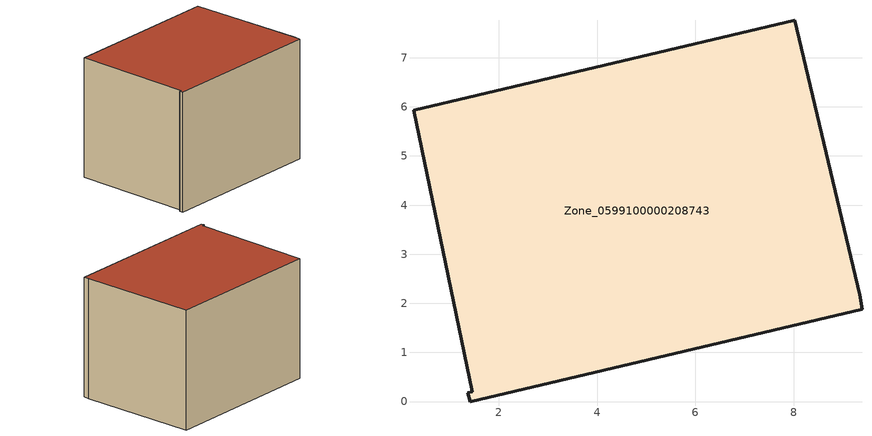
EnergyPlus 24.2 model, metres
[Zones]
Zone_0599100000208743
 floor ground (C_G): 9.34,2.17 9.39,1.88 1.41,0 1.37,0.18 1.45,0.2 0.26,5.93 8.02,7.76 z0
 wall outside (C_F): 9.39,1.88 9.34,2.17 8.02,7.76 0.26,5.93 1.45,0.2 1.37,0.18 1.41,0 9.39,1.88 z0:5.86
 roof outside (C_R): 1.45,0.2 1.37,0.18 1.41,0 9.39,1.88 9.34,2.17 8.02,7.76 0.26,5.93 z5.86
[BUILDING]
Pand.0599100000208743: North Axis=0; Terrain=City; Loads Convergence Tolerance Value=0.04; Temperature Convergence Tolerance Value=0.4; Solar Distribution=FullExterior; Maximum Number of Warmup Days=25; Minimum Number of Warmup Days=1
[Site:Location]
Rotterdam.The.Hague.AP_ZH_NLD Design_Conditions: Latitude=51.96; Longitude=4.45; Time Zone=1; Elevation=-4.5
[SITE:GROUNDTEMPERATURE:BUILDINGSURFACE]
18, 18, 18, 18, 18, 18, 18, 18, 18, 18, 18, 18
[MATERIAL] Thermal Absorptance=0.9; Solar Absorptance=0.7; Visible Absorptance=0.7
Name | Roughness | Thickness | Conductivity | Density | Specific Heat
G.TI.1965-1974 | MediumSmooth | 0.15 | 0.882353 | 540 | 1210
F.TI.1965-1974 | Rough | 0.3 | 0.697674 | 1920 | 840
R.TI.1965-1974 | MediumRough | 0.2 | 0.232558 | 1500 | 1000
[CONSTRUCTION]
C_G: G.TI.1965-1974
C_F: F.TI.1965-1974
C_R: R.TI.1965-1974
[ZONE]
Zone_0599100000208743: Type=1; Multiplier=1; Ceiling Height=Autocalculate; Volume=Autocalculate; Floor Area=autocalculate; Part of Total Floor Area=Yes
[ZONEINFILTRATION:DESIGNFLOWRATE]
Infil_Zone_0599100000208743: Zone or ZoneList or Space or SpaceList=Zone_0599100000208743; Schedule=AlwaysOn; Design Flow Rate Calculation Method=Flow/Area; Flow Rate per Floor Area=0.003; Constant Term Coefficient=1; Temperature Term Coefficient=0; Velocity Term Coefficient=0; Velocity Squared Term Coefficient=0
[HVACTEMPLATE:ZONE:IDEALLOADSAIRSYSTEM]
Zone_0599100000208743: Maximum Heating Supply Air Temperature=50; Minimum Cooling Supply Air Temperature=13; Maximum Heating Supply Air Humidity Ratio=0.0156; Minimum Cooling Supply Air Humidity Ratio=0.0077; Heating Limit=NoLimit; Cooling Limit=NoLimit; Dehumidification Control Type=ConstantSensibleHeatRatio; Cooling Sensible Heat Ratio=0.7; Dehumidification Setpoint=60; Humidification Control Type=None; Humidification Setpoint=30; Outdoor Air Method=None; Outdoor Air Flow Rate per Person=0.00944; Outdoor Air Flow Rate per Zone Floor Area=0; Outdoor Air Flow Rate per Zone=0; Demand Controlled Ventilation Type=None; Outdoor Air Economizer Type=NoEconomizer; Heat Recovery Type=None; Sensible Heat Recovery Effectiveness=0.7; Latent Heat Recovery Effectiveness=0.65
[ZONECONTROL:THERMOSTAT]
ThermostatControl_Zone_0599100000208743: Zone or ZoneList=Zone_0599100000208743; Control Type Schedule=DualSetpointControlType; Control 1=Thermostat_Zone_0599100000208743; Temperature Difference Between Cutout And Setpoint=0
[THERMOSTATSETPOINT:DUALSETPOINT]
Thermostat_Zone_0599100000208743: Heating Setpoint Temperature Schedule=HeatingSetpoint_Zone_0599100000208743; Cooling Setpoint Temperature Schedule=CoolingSetpoint_Zone_0599100000208743
[SCHEDULE:COMPACT]
HeatingSetpoint_Zone_0599100000208743: Through: 12/31, For: AllDays, Until: 24:00, 21
CoolingSetpoint_Zone_0599100000208743: Through: 12/31, For: AllDays, Until: 24:00, 24
DualSetpointControlType: Through: 12/31, For: AllDays, Until: 24:00, 4
AlwaysOn: Through: 12/31, For: AllDays, Until: 24:00, 1
